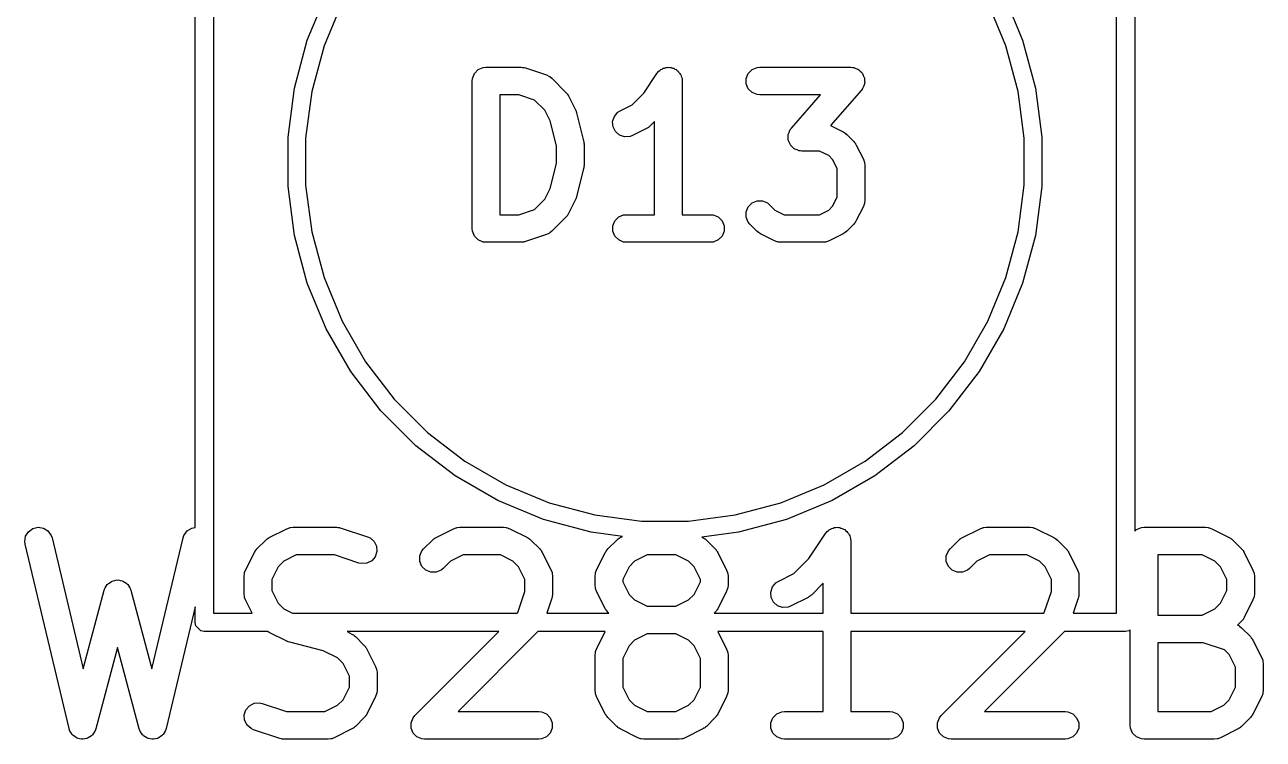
# Model space of a CAD drawing. Header units: millimetres. Extents: x 73 to 176, y -160 to -92.
# Drawn here: x 81.41 to 88.13, y -100.07 to -96.19 of the extents above; entities that cross this region are included whole.
import ezdxf

# ---------------------------------------------------------------- set-up
doc = ezdxf.new("R2010")
doc.units = ezdxf.units.MM
doc.layers.add('F.Fab', color=9, linetype='CONTINUOUS', true_color=0xafafaf)

msp = doc.modelspace()

# ---------------------------------------------------------------- linework, layer by layer
at = {"layer": 'F.Fab', "linetype": 'CONTINUOUS'}
for p, q in [((82.333, -98.917542), (82.333, -94.432)), ((87.433, -94.432), (87.433, -98.937267)), ((87.333, -99.382), (87.333, -94.482)), ((82.433, -95.45271), (82.433, -99.382)), ((82.941793, -96.273049), (83.044411, -96.025308)), ((86.721589, -96.025308), (86.824207, -96.273049)), ((83.130346, -96.067687), (83.032524, -96.303848)), ((86.733476, -96.303848), (86.635654, -96.067687)), ((82.87239, -96.532065), (82.941793, -96.273049)), ((83.032524, -96.303848), (82.966365, -96.550758)), ((86.799635, -96.550758), (86.733476, -96.303848)), ((86.824207, -96.273049), (86.89361, -96.532065)), ((83.849211, -96.452627), (83.869903, -96.431935)), ((83.869903, -96.431935), (83.896939, -96.420736)), ((83.896939, -96.420736), (83.911571, -96.419295)), ((83.911571, -96.419295), (84.102047, -96.419295)), ((84.102047, -96.419295), (84.109452, -96.420024)), ((84.109452, -96.420024), (84.111427, -96.419884)), ((84.111427, -96.419884), (84.114024, -96.420474)), ((84.114024, -96.420474), (84.116679, -96.420736)), ((84.116679, -96.420736), (84.11851, -96.421494)), ((84.11851, -96.421494), (84.125764, -96.423144)), ((84.125764, -96.423144), (84.24005, -96.461239)), ((84.839738, -96.452575), (84.848959, -96.441317)), ((84.848959, -96.441317), (84.855128, -96.437185)), ((84.855128, -96.437185), (84.860379, -96.431935)), ((84.860379, -96.431935), (84.867168, -96.429122)), ((84.867168, -96.429122), (84.873274, -96.425034)), ((84.873274, -96.425034), (84.880554, -96.423577)), ((84.880554, -96.423577), (84.887415, -96.420736)), ((84.887415, -96.420736), (84.894764, -96.420736)), ((84.894764, -96.420736), (84.901969, -96.419295)), ((84.901969, -96.419295), (84.909253, -96.420736)), ((84.909253, -96.420736), (84.916679, -96.420736)), ((84.916679, -96.420736), (84.923467, -96.423547)), ((84.923467, -96.423547), (84.930676, -96.424974)), ((84.930676, -96.424974), (84.936854, -96.429093)), ((84.936854, -96.429093), (84.943715, -96.431935)), ((84.943715, -96.431935), (84.94891, -96.43713)), ((84.94891, -96.43713), (84.955025, -96.441207)), ((84.955025, -96.441207), (84.959156, -96.447376)), ((84.959156, -96.447376), (84.964407, -96.452627)), ((85.334925, -96.452627), (85.355617, -96.431935)), ((85.355617, -96.431935), (85.382653, -96.420736)), ((85.382653, -96.420736), (85.397285, -96.419295)), ((85.397285, -96.419295), (85.892523, -96.419295)), ((85.892523, -96.419295), (85.900255, -96.420056)), ((85.900255, -96.420056), (85.902229, -96.419925)), ((85.902229, -96.419925), (85.903588, -96.420384)), ((85.903588, -96.420384), (85.907155, -96.420736)), ((85.907155, -96.420736), (85.918406, -96.425396)), ((85.918406, -96.425396), (85.92995, -96.429301)), ((85.92995, -96.429301), (85.931854, -96.430966)), ((85.931854, -96.430966), (85.934191, -96.431935)), ((85.934191, -96.431935), (85.942801, -96.440545)), ((85.942801, -96.440545), (85.951974, -96.448571)), ((85.951974, -96.448571), (85.953096, -96.45084)), ((85.953096, -96.45084), (85.954883, -96.452627)), ((83.836571, -96.494295), (83.838012, -96.479663)), ((83.836571, -97.294295), (83.836571, -96.494295)), ((83.838012, -96.479663), (83.849211, -96.452627)), ((84.24005, -96.461239), (84.253475, -96.467233)), ((84.253475, -96.467233), (84.25551, -96.468998)), ((84.25551, -96.468998), (84.258001, -96.47003)), ((84.258001, -96.47003), (84.269366, -96.479357)), ((84.269366, -96.479357), (84.345556, -96.555547)), ((84.76757, -96.5608), (84.839643, -96.452692)), ((84.839643, -96.452692), (84.839677, -96.452649)), ((84.839677, -96.452649), (84.839687, -96.452627)), ((84.839687, -96.452627), (84.839738, -96.452575)), ((84.964407, -96.452627), (84.967219, -96.459416)), ((84.967219, -96.459416), (84.971308, -96.465522)), ((84.971308, -96.465522), (84.972764, -96.472802)), ((84.972764, -96.472802), (84.975606, -96.479663)), ((84.975606, -96.479663), (84.977031, -96.494141)), ((84.977031, -96.494141), (84.977047, -96.494217)), ((84.977047, -96.494217), (84.977041, -96.494242)), ((84.977041, -96.494242), (84.977047, -96.494295)), ((84.977047, -96.494295), (84.977047, -97.219295)), ((85.323726, -96.479663), (85.334925, -96.452627)), ((85.323726, -96.508927), (85.323726, -96.479663)), ((85.334925, -96.535963), (85.323726, -96.508927)), ((85.954883, -96.452627), (85.959541, -96.463874)), ((85.959541, -96.463874), (85.964946, -96.474802)), ((85.966082, -96.508927), (85.961421, -96.520178)), ((85.964946, -96.474802), (85.965114, -96.477326)), ((85.965114, -96.477326), (85.966082, -96.479663)), ((85.966082, -96.479663), (85.966082, -96.491838)), ((85.966082, -96.491838), (85.966893, -96.504001)), ((85.966893, -96.504001), (85.966082, -96.506398)), ((85.966082, -96.506398), (85.966082, -96.508927)), ((82.837389, -96.797924), (82.87239, -96.532065)), ((82.966365, -96.550758), (82.933, -96.80419)), ((84.089877, -96.569295), (83.986571, -96.569295)), ((83.986571, -96.569295), (83.986571, -97.219295)), ((84.175819, -96.597942), (84.089877, -96.569295)), ((84.345556, -96.555547), (84.350276, -96.561297)), ((84.350276, -96.561297), (84.351773, -96.562596)), ((84.351773, -96.562596), (84.353192, -96.56485)), ((84.353192, -96.56485), (84.354884, -96.566912)), ((84.354884, -96.566912), (84.355642, -96.568744)), ((84.355642, -96.568744), (84.359605, -96.575039)), ((84.359605, -96.575039), (84.3977, -96.65123)), ((84.705238, -96.623131), (84.76757, -96.5608)), ((85.355617, -96.556655), (85.334925, -96.535963)), ((85.382653, -96.567854), (85.355617, -96.556655)), ((85.397285, -96.569295), (85.382653, -96.567854)), ((85.727241, -96.569295), (85.397285, -96.569295)), ((85.569414, -96.749669), (85.727241, -96.569295)), ((85.948967, -96.543682), (85.781006, -96.735636)), ((85.953487, -96.537358), (85.948967, -96.543682)), ((85.954883, -96.535963), (85.953487, -96.537358)), ((85.955431, -96.534639), (85.954883, -96.535963)), ((85.957517, -96.531722), (85.955431, -96.534639)), ((85.961421, -96.520178), (85.957517, -96.531722)), ((86.833, -96.80419), (86.799635, -96.550758)), ((86.89361, -96.532065), (86.928611, -96.797924)), ((84.230883, -96.653006), (84.175819, -96.597942)), ((84.259853, -96.710945), (84.230883, -96.653006)), ((84.3977, -96.65123), (84.398109, -96.652299)), ((84.398109, -96.652299), (84.398432, -96.652735)), ((84.398432, -96.652735), (84.40063, -96.658886)), ((84.639934, -96.655784), (84.705238, -96.623131)), ((84.293714, -96.846387), (84.259853, -96.710945)), ((84.40063, -96.658886), (84.402955, -96.664962)), ((84.402955, -96.664962), (84.402993, -96.6655)), ((84.402993, -96.6655), (84.403379, -96.66658)), ((84.403379, -96.66658), (84.441475, -96.818962)), ((84.599064, -96.713485), (84.608318, -96.685724)), ((84.601138, -96.742675), (84.599064, -96.713485)), ((84.608318, -96.685724), (84.627491, -96.663616)), ((84.627491, -96.663616), (84.639934, -96.655784)), ((84.827047, -96.713455), (84.802699, -96.737804)), ((84.827047, -97.219295), (84.827047, -96.713455)), ((84.614225, -96.76885), (84.601138, -96.742675)), ((84.636333, -96.788023), (84.614225, -96.76885)), ((84.783207, -96.751853), (84.707016, -96.789948)), ((84.789506, -96.747888), (84.783207, -96.751853)), ((84.791334, -96.747131), (84.789506, -96.747888)), ((84.79339, -96.745442), (84.791334, -96.747131)), ((84.79565, -96.744021), (84.79339, -96.745442)), ((84.796949, -96.742522), (84.79565, -96.744021)), ((84.802699, -96.737804), (84.796949, -96.742522)), ((85.551488, -96.789351), (85.552298, -96.786955)), ((85.552298, -96.784425), (85.556961, -96.773167)), ((85.552298, -96.786955), (85.552298, -96.784425)), ((85.556961, -96.773167), (85.560863, -96.76163)), ((85.560863, -96.76163), (85.562948, -96.758712)), ((85.562948, -96.758712), (85.563497, -96.757389)), ((85.563497, -96.757389), (85.564892, -96.755993)), ((85.564892, -96.755993), (85.569414, -96.749669)), ((85.781006, -96.735636), (85.849874, -96.77007)), ((85.849874, -96.77007), (85.856173, -96.774034)), ((85.856173, -96.774034), (85.858001, -96.774792)), ((85.858001, -96.774792), (85.860057, -96.77648)), ((85.860057, -96.77648), (85.862317, -96.777902)), ((85.862317, -96.777902), (85.863616, -96.7794)), ((85.863616, -96.7794), (85.869366, -96.784119)), ((85.869366, -96.784119), (85.907461, -96.822214)), ((82.837389, -96.80419), (82.837389, -96.797924)), ((82.837389, -97.066076), (82.837389, -96.80419)), ((82.933, -96.80419), (82.933, -97.05981)), ((84.293714, -96.942202), (84.293714, -96.846387)), ((84.441475, -96.818962), (84.44185, -96.821498)), ((84.44185, -96.821498), (84.442273, -96.82252)), ((84.442273, -96.82252), (84.442815, -96.828032)), ((84.442815, -96.828032), (84.443625, -96.833506)), ((84.443625, -96.833506), (84.443462, -96.834598)), ((84.443462, -96.834598), (84.443714, -96.837152)), ((84.443714, -96.837152), (84.443714, -96.951438)), ((84.664094, -96.797277), (84.636333, -96.788023)), ((84.693284, -96.795203), (84.664094, -96.797277)), ((84.707016, -96.789948), (84.693284, -96.795203)), ((85.552298, -96.801504), (85.551488, -96.789351)), ((85.552298, -96.813689), (85.552298, -96.801504)), ((85.553265, -96.816025), (85.552298, -96.813689)), ((85.553434, -96.818549), (85.553265, -96.816025)), ((85.558836, -96.829474), (85.553434, -96.818549)), ((85.563497, -96.840725), (85.558836, -96.829474)), ((85.565283, -96.842511), (85.563497, -96.840725)), ((85.566406, -96.844781), (85.565283, -96.842511)), ((85.575578, -96.852806), (85.566406, -96.844781)), ((85.584189, -96.861417), (85.575578, -96.852806)), ((85.907461, -96.822214), (85.912179, -96.827963)), ((85.912179, -96.827963), (85.913678, -96.829263)), ((85.913678, -96.829263), (85.915099, -96.831522)), ((85.915099, -96.831522), (85.916788, -96.833579)), ((85.916788, -96.833579), (85.917545, -96.835406)), ((85.917545, -96.835406), (85.92151, -96.841706)), ((85.92151, -96.841706), (85.959605, -96.917897)), ((86.833, -97.05981), (86.833, -96.80419)), ((86.928611, -96.797924), (86.928611, -97.066076)), ((85.586525, -96.862385), (85.584189, -96.861417)), ((85.58843, -96.864051), (85.586525, -96.862385)), ((85.599967, -96.867952), (85.58843, -96.864051)), ((85.611225, -96.872616), (85.599967, -96.867952)), ((85.614795, -96.872967), (85.611225, -96.872616)), ((85.616151, -96.873426), (85.614795, -96.872967)), ((85.618118, -96.873294), (85.616151, -96.873426)), ((85.625857, -96.874057), (85.618118, -96.873294)), ((85.722437, -96.874057), (85.625857, -96.874057)), ((85.771906, -96.898791), (85.722437, -96.874057)), ((85.792788, -96.919673), (85.771906, -96.898791)), ((85.817523, -96.969142), (85.792788, -96.919673)), ((85.959605, -96.917897), (85.96486, -96.931629)), ((84.259853, -97.077643), (84.293714, -96.942202)), ((84.441475, -96.969628), (84.403379, -97.12201)), ((84.44185, -96.967091), (84.441475, -96.969628)), ((84.442273, -96.96607), (84.44185, -96.967091)), ((84.442815, -96.960557), (84.442273, -96.96607)), ((84.443625, -96.955084), (84.442815, -96.960557)), ((84.443714, -96.951438), (84.443462, -96.953991)), ((84.443462, -96.953991), (84.443625, -96.955084)), ((85.817523, -97.124209), (85.817523, -96.969142)), ((85.96486, -96.931629), (85.96505, -96.934316)), ((85.96505, -96.934316), (85.966082, -96.936806)), ((85.966082, -96.936806), (85.967523, -96.951438)), ((85.967523, -96.951438), (85.967523, -97.141914)), ((82.87239, -97.331935), (82.837389, -97.066076)), ((82.933, -97.05981), (82.966365, -97.313242)), ((84.230883, -97.135582), (84.259853, -97.077643)), ((84.402955, -97.123628), (84.40063, -97.129703)), ((84.402993, -97.123089), (84.402955, -97.123628)), ((84.403379, -97.12201), (84.402993, -97.123089)), ((86.799635, -97.313242), (86.833, -97.05981)), ((86.928611, -97.066076), (86.89361, -97.331935)), ((84.089877, -97.219295), (84.175818, -97.190648)), ((84.175818, -97.190648), (84.230883, -97.135582)), ((84.3977, -97.13736), (84.359605, -97.21355)), ((84.398109, -97.13629), (84.3977, -97.13736)), ((84.398432, -97.135855), (84.398109, -97.13629)), ((84.40063, -97.129703), (84.398432, -97.135855)), ((85.323726, -97.203472), (85.334925, -97.176436)), ((85.334925, -97.176436), (85.355618, -97.155743)), ((85.355618, -97.155743), (85.382655, -97.144545)), ((85.382655, -97.144545), (85.411917, -97.144545)), ((85.411917, -97.144545), (85.438953, -97.155744)), ((85.438953, -97.155744), (85.450319, -97.165072)), ((85.450319, -97.165072), (85.479807, -97.194561)), ((85.771905, -97.194561), (85.792788, -97.173677)), ((85.792788, -97.173677), (85.817523, -97.124209)), ((85.959605, -97.175455), (85.92151, -97.251645)), ((85.96486, -97.161723), (85.959605, -97.175455)), ((85.96505, -97.159035), (85.96486, -97.161723)), ((85.966082, -97.156546), (85.96505, -97.159035)), ((85.967523, -97.141914), (85.966082, -97.156546)), ((83.986571, -97.219295), (84.089877, -97.219295)), ((84.345557, -97.233041), (84.269366, -97.309233)), ((84.350274, -97.227292), (84.345557, -97.233041)), ((84.351773, -97.225993), (84.350274, -97.227292)), ((84.353194, -97.223734), (84.351773, -97.225993)), ((84.354884, -97.221676), (84.353194, -97.223734)), ((84.355641, -97.219846), (84.354884, -97.221676)), ((84.359605, -97.21355), (84.355641, -97.219846)), ((84.599916, -97.279663), (84.611115, -97.252627)), ((84.611115, -97.252627), (84.631807, -97.231935)), ((84.631807, -97.231935), (84.658843, -97.220736)), ((84.658843, -97.220736), (84.673475, -97.219295)), ((84.673475, -97.219295), (84.827047, -97.219295)), ((84.977047, -97.219295), (85.130618, -97.219295)), ((85.130618, -97.219295), (85.14525, -97.220736)), ((85.14525, -97.220736), (85.172286, -97.231935)), ((85.172286, -97.231935), (85.192978, -97.252627)), ((85.192978, -97.252627), (85.204177, -97.279663)), ((85.323726, -97.232734), (85.323726, -97.203472)), ((85.334924, -97.259771), (85.323726, -97.232734)), ((85.479807, -97.194561), (85.529276, -97.219295)), ((85.529276, -97.219295), (85.722437, -97.219295)), ((85.722437, -97.219295), (85.771905, -97.194561)), ((85.917546, -97.257941), (85.916789, -97.259771)), ((85.92151, -97.251645), (85.917546, -97.257941)), ((82.966365, -97.313242), (83.032524, -97.560152)), ((83.838012, -97.308927), (83.836571, -97.294295)), ((83.849211, -97.335963), (83.838012, -97.308927)), ((84.253475, -97.321357), (84.24005, -97.327351)), ((84.25551, -97.319591), (84.253475, -97.321357)), ((84.258001, -97.31856), (84.25551, -97.319591)), ((84.269366, -97.309233), (84.258001, -97.31856)), ((84.599916, -97.308927), (84.599916, -97.279663)), ((84.611115, -97.335963), (84.599916, -97.308927)), ((85.204177, -97.308927), (85.192978, -97.335963)), ((85.204177, -97.279663), (85.204177, -97.308927)), ((85.344251, -97.271136), (85.334924, -97.259771)), ((85.382346, -97.309232), (85.344251, -97.271136)), ((85.388097, -97.313952), (85.382346, -97.309232)), ((85.389396, -97.31545), (85.388097, -97.313952)), ((85.391651, -97.316869), (85.389396, -97.31545)), ((85.393711, -97.31856), (85.391651, -97.316869)), ((85.395541, -97.319318), (85.393711, -97.31856)), ((85.401839, -97.323282), (85.395541, -97.319318)), ((85.47803, -97.361377), (85.401839, -97.323282)), ((85.849874, -97.323282), (85.773683, -97.361377)), ((85.856173, -97.319317), (85.849874, -97.323282)), ((85.858001, -97.31856), (85.856173, -97.319317)), ((85.860057, -97.316872), (85.858001, -97.31856)), ((85.862317, -97.31545), (85.860057, -97.316872)), ((85.863617, -97.31395), (85.862317, -97.31545)), ((85.869367, -97.309232), (85.863617, -97.31395)), ((85.907462, -97.271136), (85.869367, -97.309232)), ((85.912179, -97.265387), (85.907462, -97.271136)), ((85.913678, -97.264088), (85.912179, -97.265387)), ((85.915099, -97.261829), (85.913678, -97.264088)), ((85.916789, -97.259771), (85.915099, -97.261829)), ((86.733476, -97.560152), (86.799635, -97.313242)), ((82.941793, -97.590951), (82.87239, -97.331935)), ((83.869903, -97.356655), (83.849211, -97.335963)), ((83.896939, -97.367854), (83.869903, -97.356655)), ((83.911571, -97.369295), (83.896939, -97.367854)), ((84.102047, -97.369295), (83.911571, -97.369295)), ((84.109452, -97.368565), (84.102047, -97.369295)), ((84.111427, -97.368706), (84.109452, -97.368565)), ((84.114024, -97.368115), (84.111427, -97.368706)), ((84.116679, -97.367854), (84.114024, -97.368115)), ((84.11851, -97.367095), (84.116679, -97.367854)), ((84.125764, -97.365446), (84.11851, -97.367095)), ((84.24005, -97.327351), (84.125764, -97.365446)), ((84.631807, -97.356655), (84.611115, -97.335963)), ((84.658843, -97.367854), (84.631807, -97.356655)), ((84.673475, -97.369295), (84.658843, -97.367854)), ((85.130618, -97.369295), (84.673475, -97.369295)), ((85.14525, -97.367854), (85.130618, -97.369295)), ((85.172286, -97.356655), (85.14525, -97.367854)), ((85.192978, -97.335963), (85.172286, -97.356655)), ((85.491762, -97.366632), (85.47803, -97.361377)), ((85.494449, -97.366822), (85.491762, -97.366632)), ((85.496939, -97.367854), (85.494449, -97.366822)), ((85.511571, -97.369295), (85.496939, -97.367854)), ((85.740142, -97.369295), (85.511571, -97.369295)), ((85.754774, -97.367854), (85.740142, -97.369295)), ((85.757263, -97.366822), (85.754774, -97.367854)), ((85.759951, -97.366632), (85.757263, -97.366822)), ((85.773683, -97.361377), (85.759951, -97.366632)), ((86.89361, -97.331935), (86.824207, -97.590951)), ((83.044411, -97.838692), (82.941793, -97.590951)), ((83.032524, -97.560152), (83.130346, -97.796313)), ((86.635654, -97.796313), (86.733476, -97.560152)), ((86.824207, -97.590951), (86.721589, -97.838692)), ((83.178487, -98.070919), (83.044411, -97.838692)), ((83.130346, -97.796313), (83.258155, -98.017686)), ((86.507845, -98.017686), (86.635654, -97.796313)), ((86.721589, -97.838692), (86.587513, -98.070919)), ((83.258155, -98.017686), (83.413767, -98.220483)), ((86.352233, -98.220483), (86.507845, -98.017686)), ((83.341728, -98.283659), (83.178487, -98.070919)), ((86.587513, -98.070919), (86.424272, -98.283659)), ((83.413767, -98.220483), (83.594517, -98.401233)), ((86.171483, -98.401233), (86.352233, -98.220483)), ((83.531341, -98.473272), (83.341728, -98.283659)), ((86.424272, -98.283659), (86.234659, -98.473272)), ((83.594517, -98.401233), (83.797314, -98.556845)), ((85.968686, -98.556845), (86.171483, -98.401233)), ((83.744081, -98.636513), (83.531341, -98.473272)), ((86.234659, -98.473272), (86.021919, -98.636513)), ((83.797314, -98.556845), (84.018687, -98.684654)), ((85.747313, -98.684654), (85.968686, -98.556845)), ((83.976308, -98.770589), (83.744081, -98.636513)), ((86.021919, -98.636513), (85.789692, -98.770589)), ((84.018687, -98.684654), (84.254848, -98.782476)), ((85.511152, -98.782476), (85.747313, -98.684654)), ((84.224049, -98.873207), (83.976308, -98.770589)), ((84.254848, -98.782476), (84.501758, -98.848635)), ((85.264242, -98.848635), (85.511152, -98.782476)), ((85.789692, -98.770589), (85.541951, -98.873207)), ((84.501758, -98.848635), (84.75519, -98.882)), ((85.01081, -98.882), (85.264242, -98.848635)), ((81.428497, -98.939806), (81.452204, -98.922649)), ((81.452204, -98.922649), (81.480672, -98.915871)), ((81.480672, -98.915871), (81.509567, -98.920504)), ((81.509567, -98.920504), (81.534489, -98.93584)), ((81.534489, -98.93584), (81.551646, -98.959547)), ((82.272449, -98.959547), (82.289606, -98.93584)), ((82.289606, -98.93584), (82.314528, -98.920504)), ((82.314528, -98.920504), (82.333, -98.917542)), ((82.735649, -98.971356), (82.830887, -98.923737)), ((82.830887, -98.923737), (82.844618, -98.918482)), ((82.844618, -98.918482), (82.847307, -98.91829)), ((82.847307, -98.91829), (82.849796, -98.91726)), ((82.849796, -98.91726), (82.864428, -98.915819)), ((82.864428, -98.915819), (83.102523, -98.915819)), ((83.102523, -98.915819), (83.109928, -98.916548)), ((83.109928, -98.916548), (83.111903, -98.916408)), ((83.111903, -98.916408), (83.1145, -98.916998)), ((83.1145, -98.916998), (83.117155, -98.91726)), ((83.117155, -98.91726), (83.118986, -98.918018)), ((83.118986, -98.918018), (83.12624, -98.919668)), ((83.12624, -98.919668), (83.269097, -98.967287)), ((83.640411, -98.971356), (83.735649, -98.923737)), ((83.735649, -98.923737), (83.74938, -98.918482)), ((83.74938, -98.918482), (83.752069, -98.91829)), ((83.752069, -98.91829), (83.754558, -98.91726)), ((83.754558, -98.91726), (83.76919, -98.915819)), ((83.76919, -98.915819), (84.007285, -98.915819)), ((84.007285, -98.915819), (84.021917, -98.91726)), ((84.021917, -98.91726), (84.024406, -98.918291)), ((84.024406, -98.918291), (84.027094, -98.918482)), ((84.027094, -98.918482), (84.040826, -98.923737)), ((84.040826, -98.923737), (84.136064, -98.971356)), ((84.483065, -98.94261), (84.224049, -98.873207)), ((84.75519, -98.882), (85.01081, -98.882)), ((85.541951, -98.873207), (85.282935, -98.94261)), ((85.7545, -98.949099), (85.763721, -98.937841)), ((85.763721, -98.937841), (85.76989, -98.933709)), ((85.76989, -98.933709), (85.775141, -98.928459)), ((85.775141, -98.928459), (85.78193, -98.925646)), ((85.78193, -98.925646), (85.788036, -98.921558)), ((85.788036, -98.921558), (85.795316, -98.920101)), ((85.795316, -98.920101), (85.802177, -98.91726)), ((85.802177, -98.91726), (85.809525, -98.91726)), ((85.809525, -98.91726), (85.81673, -98.915819)), ((85.81673, -98.915819), (85.824014, -98.91726)), ((85.824014, -98.91726), (85.831441, -98.91726)), ((85.831441, -98.91726), (85.838229, -98.920072)), ((85.838229, -98.920072), (85.845438, -98.921498)), ((85.845438, -98.921498), (85.851617, -98.925617)), ((85.851617, -98.925617), (85.858477, -98.928459)), ((85.858477, -98.928459), (85.86367, -98.933652)), ((85.86367, -98.933652), (85.869787, -98.93773)), ((85.869787, -98.93773), (85.87392, -98.943902)), ((86.497554, -98.971356), (86.592792, -98.923737)), ((86.592792, -98.923737), (86.606523, -98.918482)), ((86.606523, -98.918482), (86.609212, -98.91829)), ((86.609212, -98.91829), (86.611701, -98.91726)), ((86.611701, -98.91726), (86.626333, -98.915819)), ((86.626333, -98.915819), (86.864428, -98.915819)), ((86.864428, -98.915819), (86.87906, -98.91726)), ((86.87906, -98.91726), (86.881549, -98.918291)), ((86.881549, -98.918291), (86.884237, -98.918482)), ((86.884237, -98.918482), (86.897969, -98.923737)), ((86.897969, -98.923737), (86.993207, -98.971356)), ((87.433, -98.937267), (87.441808, -98.928459)), ((87.441808, -98.928459), (87.468844, -98.91726)), ((87.468844, -98.91726), (87.483476, -98.915819)), ((87.483476, -98.915819), (87.816809, -98.915819)), ((87.816809, -98.915819), (87.831441, -98.91726)), ((87.831441, -98.91726), (87.83393, -98.918291)), ((87.83393, -98.918291), (87.836618, -98.918482)), ((87.836618, -98.918482), (87.85035, -98.923737)), ((87.85035, -98.923737), (87.945588, -98.971356)), ((81.408528, -98.993623), (81.413161, -98.964728)), ((81.410516, -99.008191), (81.408528, -98.993623)), ((81.413161, -98.964728), (81.428497, -98.939806)), ((81.551646, -98.959547), (81.556436, -98.973447)), ((81.556436, -98.973447), (81.725687, -99.684303)), ((82.098406, -99.684303), (82.267659, -98.973448)), ((82.267659, -98.973448), (82.272449, -98.959547)), ((82.668538, -99.033024), (82.716157, -98.985405)), ((82.716157, -98.985405), (82.721906, -98.980686)), ((82.721906, -98.980686), (82.723206, -98.979188)), ((82.723206, -98.979188), (82.725465, -98.977766)), ((82.725465, -98.977766), (82.727522, -98.976078)), ((82.727522, -98.976078), (82.729349, -98.97532)), ((82.729349, -98.97532), (82.735649, -98.971356)), ((83.269097, -98.967287), (83.282522, -98.973281)), ((83.282522, -98.973281), (83.304629, -98.992455)), ((83.304629, -98.992455), (83.317716, -99.018628)), ((83.5733, -99.033024), (83.620919, -98.985405)), ((83.620919, -98.985405), (83.626668, -98.980686)), ((83.626668, -98.980686), (83.627968, -98.979188)), ((83.627968, -98.979188), (83.630227, -98.977766)), ((83.630227, -98.977766), (83.632284, -98.976078)), ((83.632284, -98.976078), (83.634111, -98.97532)), ((83.634111, -98.97532), (83.640411, -98.971356)), ((84.136064, -98.971356), (84.142363, -98.97532)), ((84.142363, -98.97532), (84.144191, -98.976078)), ((84.144191, -98.976078), (84.146247, -98.977766)), ((84.146247, -98.977766), (84.148507, -98.979188)), ((84.148507, -98.979188), (84.149806, -98.980686)), ((84.149806, -98.980686), (84.155556, -98.985405)), ((84.155556, -98.985405), (84.203175, -99.033024)), ((84.653125, -98.964998), (84.483065, -98.94261)), ((84.5733, -99.033024), (84.620919, -98.985405)), ((84.620919, -98.985405), (84.626668, -98.980686)), ((84.626668, -98.980686), (84.627968, -98.979188)), ((84.627968, -98.979188), (84.630227, -98.977766)), ((84.630227, -98.977766), (84.632284, -98.976078)), ((84.632284, -98.976078), (84.634111, -98.97532)), ((84.634111, -98.97532), (84.640411, -98.971356)), ((84.640411, -98.971356), (84.653125, -98.964998)), ((85.282935, -98.94261), (85.083472, -98.968869)), ((85.083472, -98.968869), (85.088445, -98.971356)), ((85.088445, -98.971356), (85.094744, -98.97532)), ((85.094744, -98.97532), (85.096572, -98.976078)), ((85.096572, -98.976078), (85.098628, -98.977766)), ((85.098628, -98.977766), (85.100888, -98.979188)), ((85.100888, -98.979188), (85.102187, -98.980686)), ((85.102187, -98.980686), (85.107937, -98.985405)), ((85.107937, -98.985405), (85.155556, -99.033024)), ((85.663285, -99.085896), (85.754405, -98.949216)), ((85.754405, -98.949216), (85.754439, -98.949173)), ((85.754439, -98.949173), (85.754449, -98.949151)), ((85.754449, -98.949151), (85.7545, -98.949099)), ((85.87392, -98.943902), (85.879169, -98.949151)), ((85.879169, -98.949151), (85.88198, -98.955938)), ((85.88198, -98.955938), (85.88607, -98.962045)), ((85.88607, -98.962045), (85.887526, -98.969326)), ((85.887526, -98.969326), (85.890368, -98.976187)), ((85.890368, -98.976187), (85.891793, -98.990663)), ((85.891793, -98.990663), (85.891809, -98.99074)), ((85.891809, -98.99074), (85.891803, -98.990766)), ((85.891803, -98.990766), (85.891809, -98.990819)), ((85.891809, -98.990819), (85.891809, -99.382)), ((86.430443, -99.033024), (86.478062, -98.985405)), ((86.478062, -98.985405), (86.483811, -98.980686)), ((86.483811, -98.980686), (86.485111, -98.979188)), ((86.485111, -98.979188), (86.48737, -98.977766)), ((86.48737, -98.977766), (86.489427, -98.976078)), ((86.489427, -98.976078), (86.491254, -98.97532)), ((86.491254, -98.97532), (86.497554, -98.971356)), ((86.993207, -98.971356), (86.999506, -98.97532)), ((86.999506, -98.97532), (87.001334, -98.976078)), ((87.001334, -98.976078), (87.00339, -98.977766)), ((87.00339, -98.977766), (87.00565, -98.979188)), ((87.00565, -98.979188), (87.006949, -98.980686)), ((87.006949, -98.980686), (87.012699, -98.985405)), ((87.012699, -98.985405), (87.060318, -99.033024)), ((87.945588, -98.971356), (87.951887, -98.97532)), ((87.951887, -98.97532), (87.953715, -98.976078)), ((87.953715, -98.976078), (87.955771, -98.977766)), ((87.955771, -98.977766), (87.958031, -98.979188)), ((87.958031, -98.979188), (87.95933, -98.980686)), ((87.95933, -98.980686), (87.96508, -98.985405)), ((87.96508, -98.985405), (88.012699, -99.033024)), ((81.648611, -100.008191), (81.410516, -99.008191)), ((82.60687, -99.147754), (82.654489, -99.052516)), ((82.654489, -99.052516), (82.658453, -99.046216)), ((82.658453, -99.046216), (82.659211, -99.044389)), ((82.659211, -99.044389), (82.660899, -99.042332)), ((82.660899, -99.042332), (82.662321, -99.040073)), ((82.662321, -99.040073), (82.663819, -99.038773)), ((82.663819, -99.038773), (82.668538, -99.033024)), ((82.882133, -99.065819), (82.813617, -99.100077)), ((83.090353, -99.065819), (82.882133, -99.065819)), ((83.221662, -99.109589), (83.090353, -99.065819)), ((83.319791, -99.047818), (83.310537, -99.07558)), ((83.317716, -99.018628), (83.319791, -99.047818)), ((83.552774, -99.071426), (83.563973, -99.044389)), ((83.552774, -99.100688), (83.552774, -99.071426)), ((83.563973, -99.044389), (83.5733, -99.033024)), ((83.786895, -99.065819), (83.718379, -99.100077)), ((83.98958, -99.065819), (83.786895, -99.065819)), ((84.058096, -99.100077), (83.98958, -99.065819)), ((84.203175, -99.033024), (84.207893, -99.038773)), ((84.207893, -99.038773), (84.209392, -99.040073)), ((84.209392, -99.040073), (84.210813, -99.042332)), ((84.210813, -99.042332), (84.212502, -99.044389)), ((84.212502, -99.044389), (84.213259, -99.046216)), ((84.213259, -99.046216), (84.217224, -99.052516)), ((84.217224, -99.052516), (84.264843, -99.147754)), ((84.511632, -99.147754), (84.559251, -99.052516)), ((84.559251, -99.052516), (84.563215, -99.046216)), ((84.563215, -99.046216), (84.563973, -99.044389)), ((84.563973, -99.044389), (84.565661, -99.042332)), ((84.565661, -99.042332), (84.567083, -99.040073)), ((84.567083, -99.040073), (84.568581, -99.038773)), ((84.568581, -99.038773), (84.5733, -99.033024)), ((84.786895, -99.065819), (84.718379, -99.100077)), ((84.941961, -99.065819), (84.786895, -99.065819)), ((85.010477, -99.100077), (84.941961, -99.065819)), ((85.155556, -99.033024), (85.160274, -99.038773)), ((85.160274, -99.038773), (85.161773, -99.040073)), ((85.161773, -99.040073), (85.163194, -99.042332)), ((85.163194, -99.042332), (85.164883, -99.044389)), ((85.164883, -99.044389), (85.16564, -99.046216)), ((85.16564, -99.046216), (85.169605, -99.052516)), ((85.169605, -99.052516), (85.217224, -99.147754)), ((86.409917, -99.071426), (86.421116, -99.044389)), ((86.409917, -99.100688), (86.409917, -99.071426)), ((86.421116, -99.044389), (86.430443, -99.033024)), ((86.644038, -99.065819), (86.575522, -99.100077)), ((86.846723, -99.065819), (86.644038, -99.065819)), ((86.915239, -99.100077), (86.846723, -99.065819)), ((87.060318, -99.033024), (87.065036, -99.038773)), ((87.065036, -99.038773), (87.066535, -99.040073)), ((87.066535, -99.040073), (87.067956, -99.042332)), ((87.067956, -99.042332), (87.069645, -99.044389)), ((87.069645, -99.044389), (87.070402, -99.046216)), ((87.070402, -99.046216), (87.074367, -99.052516)), ((87.074367, -99.052516), (87.121986, -99.147754)), ((87.799104, -99.065819), (87.558476, -99.065819)), ((87.558476, -99.065819), (87.558476, -99.392009)), ((87.86762, -99.100077), (87.799104, -99.065819)), ((88.012699, -99.033024), (88.017417, -99.038773)), ((88.017417, -99.038773), (88.018916, -99.040073)), ((88.018916, -99.040073), (88.020337, -99.042332)), ((88.020337, -99.042332), (88.022026, -99.044389)), ((88.022026, -99.044389), (88.022783, -99.046216)), ((88.022783, -99.046216), (88.026748, -99.052516)), ((88.026748, -99.052516), (88.074367, -99.147754)), ((82.78321, -99.130484), (82.748952, -99.199)), ((82.813617, -99.100077), (82.78321, -99.130484)), ((83.235999, -99.112849), (83.221662, -99.109589)), ((83.265189, -99.110774), (83.235999, -99.112849)), ((83.291363, -99.097688), (83.265189, -99.110774)), ((83.310537, -99.07558), (83.291363, -99.097688)), ((83.563973, -99.127725), (83.552774, -99.100688)), ((83.584665, -99.148417), (83.563973, -99.127725)), ((83.679366, -99.13909), (83.668001, -99.148417)), ((83.718379, -99.100077), (83.679366, -99.13909)), ((84.088503, -99.130484), (84.058096, -99.100077)), ((84.122761, -99.199), (84.088503, -99.130484)), ((84.687972, -99.130484), (84.653714, -99.199)), ((84.718379, -99.100077), (84.687972, -99.130484)), ((85.040884, -99.130484), (85.010477, -99.100077)), ((85.075142, -99.199), (85.040884, -99.130484)), ((85.581906, -99.167275), (85.663285, -99.085896)), ((86.421116, -99.127725), (86.409917, -99.100688)), ((86.441808, -99.148417), (86.421116, -99.127725)), ((86.536509, -99.13909), (86.525144, -99.148417)), ((86.575522, -99.100077), (86.536509, -99.13909)), ((86.945646, -99.130484), (86.915239, -99.100077)), ((86.979904, -99.199), (86.945646, -99.130484)), ((87.898027, -99.130484), (87.86762, -99.100077)), ((87.932285, -99.199), (87.898027, -99.130484)), ((81.883648, -99.207976), (81.887854, -99.205542)), ((81.887854, -99.205542), (81.897671, -99.204237)), ((81.897671, -99.204237), (81.907232, -99.201688)), ((81.907232, -99.201688), (81.912044, -99.202327)), ((81.912044, -99.202327), (81.916863, -99.201687)), ((81.916863, -99.201687), (81.926433, -99.204239)), ((81.926433, -99.204239), (81.93624, -99.205542)), ((81.93624, -99.205542), (81.940441, -99.207974)), ((82.598952, -99.181295), (82.600393, -99.166663)), ((82.598952, -99.276533), (82.598952, -99.181295)), ((82.600393, -99.166663), (82.601424, -99.164173)), ((82.601424, -99.164173), (82.601615, -99.161486)), ((82.601615, -99.161486), (82.60687, -99.147754)), ((82.748952, -99.199), (82.748952, -99.258828)), ((83.611702, -99.159616), (83.584665, -99.148417)), ((83.640964, -99.159616), (83.611702, -99.159616)), ((83.668001, -99.148417), (83.640964, -99.159616)), ((84.122761, -99.264363), (84.122761, -99.199)), ((84.264843, -99.147754), (84.270098, -99.161485)), ((84.270098, -99.161485), (84.270289, -99.164174)), ((84.270289, -99.164174), (84.27132, -99.166663)), ((84.27132, -99.166663), (84.272761, -99.181295)), ((84.272761, -99.181295), (84.272761, -99.276533)), ((84.503714, -99.181295), (84.505155, -99.166663)), ((84.503714, -99.228914), (84.503714, -99.181295)), ((84.505155, -99.166663), (84.506186, -99.164173)), ((84.506186, -99.164173), (84.506377, -99.161486)), ((84.506377, -99.161486), (84.511632, -99.147754)), ((84.653714, -99.199), (84.653714, -99.211209)), ((85.075142, -99.211209), (85.075142, -99.199)), ((85.217224, -99.147754), (85.222479, -99.161485)), ((85.222479, -99.161485), (85.22267, -99.164174)), ((85.22267, -99.164174), (85.223701, -99.166663)), ((85.223701, -99.166663), (85.225142, -99.181295)), ((85.225142, -99.181295), (85.225142, -99.228914)), ((85.497554, -99.209451), (85.581906, -99.167275)), ((86.468845, -99.159616), (86.441808, -99.148417)), ((86.498107, -99.159616), (86.468845, -99.159616)), ((86.525144, -99.148417), (86.498107, -99.159616)), ((86.979904, -99.264363), (86.979904, -99.199)), ((87.121986, -99.147754), (87.127241, -99.161485)), ((87.127241, -99.161485), (87.127432, -99.164174)), ((87.127432, -99.164174), (87.128463, -99.166663)), ((87.128463, -99.166663), (87.129904, -99.181295)), ((87.129904, -99.181295), (87.129904, -99.276533)), ((87.932285, -99.258828), (87.932285, -99.199)), ((88.074367, -99.147754), (88.079622, -99.161485)), ((88.079622, -99.161485), (88.079813, -99.164174)), ((88.079813, -99.164174), (88.080844, -99.166663)), ((88.080844, -99.166663), (88.082285, -99.181295)), ((88.082285, -99.181295), (88.082285, -99.276533)), ((81.725687, -99.684303), (81.839579, -99.257208)), ((81.839579, -99.257208), (81.840864, -99.253779)), ((81.840864, -99.253779), (81.841056, -99.25234)), ((81.841056, -99.25234), (81.842045, -99.25063)), ((81.842045, -99.25063), (81.844742, -99.243441)), ((81.844742, -99.243441), (81.850759, -99.23558)), ((81.850759, -99.23558), (81.855718, -99.227015)), ((81.855718, -99.227015), (81.859575, -99.224062)), ((81.859575, -99.224062), (81.862529, -99.220204)), ((81.862529, -99.220204), (81.871096, -99.215243)), ((81.871096, -99.215243), (81.878956, -99.209228)), ((81.878956, -99.209228), (81.883648, -99.207976)), ((81.940441, -99.207974), (81.945138, -99.209227)), ((81.945138, -99.209227), (81.953, -99.215245)), ((81.953, -99.215245), (81.961565, -99.220204)), ((81.961565, -99.220204), (81.964517, -99.224061)), ((81.964517, -99.224061), (81.968376, -99.227015)), ((81.968376, -99.227015), (81.973337, -99.235583)), ((81.973337, -99.235583), (81.979352, -99.243442)), ((81.979352, -99.243442), (81.982046, -99.250626)), ((81.982046, -99.250626), (81.983038, -99.252339)), ((81.983038, -99.252339), (81.983229, -99.25378)), ((81.983229, -99.25378), (81.984515, -99.257208)), ((81.984515, -99.257208), (82.098406, -99.684303)), ((82.748952, -99.258828), (82.78321, -99.327344)), ((84.084589, -99.378876), (84.122761, -99.264363)), ((84.505155, -99.243546), (84.503714, -99.228914)), ((84.506186, -99.246035), (84.505155, -99.243546)), ((84.506377, -99.248723), (84.506186, -99.246035)), ((84.511632, -99.262455), (84.506377, -99.248723)), ((84.559251, -99.357693), (84.511632, -99.262455)), ((84.653714, -99.211209), (84.687972, -99.279725)), ((85.040884, -99.279725), (85.075142, -99.211209)), ((85.217224, -99.262455), (85.169605, -99.357693)), ((85.222479, -99.248724), (85.217224, -99.262455)), ((85.22267, -99.246034), (85.222479, -99.248724)), ((85.223701, -99.243546), (85.22267, -99.246034)), ((85.225142, -99.228914), (85.223701, -99.243546)), ((85.456684, -99.267152), (85.465938, -99.239391)), ((85.458758, -99.296342), (85.456684, -99.267152)), ((85.465938, -99.239391), (85.485111, -99.217283)), ((85.485111, -99.217283), (85.497554, -99.209451)), ((85.741809, -99.219504), (85.679366, -99.281947)), ((85.741809, -99.382), (85.741809, -99.219504)), ((86.941732, -99.378876), (86.979904, -99.264363)), ((87.898027, -99.327344), (87.932285, -99.258828)), ((82.600393, -99.291165), (82.598952, -99.276533)), ((82.601424, -99.293654), (82.600393, -99.291165)), ((82.601615, -99.296342), (82.601424, -99.293654)), ((82.60687, -99.310074), (82.601615, -99.296342)), ((82.642833, -99.382), (82.60687, -99.310074)), ((82.78321, -99.327344), (82.813617, -99.357751)), ((84.268912, -99.300251), (84.241662, -99.382)), ((84.270561, -99.292995), (84.268912, -99.300251)), ((84.27132, -99.291165), (84.270561, -99.292995)), ((84.271581, -99.288511), (84.27132, -99.291165)), ((84.272172, -99.285914), (84.271581, -99.288511)), ((84.272761, -99.276533), (84.272031, -99.283939)), ((84.272031, -99.283939), (84.272172, -99.285914)), ((84.687972, -99.279725), (84.718379, -99.310132)), ((84.718379, -99.310132), (84.786895, -99.34439)), ((84.941961, -99.34439), (85.010477, -99.310132)), ((85.010477, -99.310132), (85.040884, -99.279725)), ((85.471845, -99.322517), (85.458758, -99.296342)), ((85.493953, -99.34169), (85.471845, -99.322517)), ((85.521714, -99.350944), (85.493953, -99.34169)), ((85.659874, -99.295996), (85.564636, -99.343615)), ((85.666173, -99.292031), (85.659874, -99.295996)), ((85.668001, -99.291274), (85.666173, -99.292031)), ((85.670057, -99.289585), (85.668001, -99.291274)), ((85.672317, -99.288164), (85.670057, -99.289585)), ((85.673616, -99.286665), (85.672317, -99.288164)), ((85.679366, -99.281947), (85.673616, -99.286665)), ((87.126055, -99.300251), (87.098805, -99.382)), ((87.127704, -99.292995), (87.126055, -99.300251)), ((87.128463, -99.291165), (87.127704, -99.292995)), ((87.128724, -99.288511), (87.128463, -99.291165)), ((87.129315, -99.285914), (87.128724, -99.288511)), ((87.129904, -99.276533), (87.129174, -99.283939)), ((87.129174, -99.283939), (87.129315, -99.285914)), ((87.86762, -99.357751), (87.898027, -99.327344)), ((88.074367, -99.310074), (88.026748, -99.405312)), ((88.079622, -99.296343), (88.074367, -99.310074)), ((88.079813, -99.293653), (88.079622, -99.296343)), ((88.080844, -99.291165), (88.079813, -99.293653)), ((88.082285, -99.276533), (88.080844, -99.291165)), ((82.333, -99.346621), (82.175483, -100.008191)), ((82.333, -99.432), (82.333, -99.346621)), ((82.433, -99.382), (82.642833, -99.382)), ((82.813617, -99.357751), (82.862116, -99.382)), ((82.862116, -99.382), (84.081465, -99.382)), ((84.081465, -99.382), (84.084589, -99.378876)), ((84.241662, -99.382), (84.578115, -99.382)), ((84.563215, -99.363992), (84.559251, -99.357693)), ((84.563973, -99.36582), (84.563215, -99.363992)), ((84.565661, -99.367876), (84.563973, -99.36582)), ((84.567083, -99.370136), (84.565661, -99.367876)), ((84.568581, -99.371435), (84.567083, -99.370136)), ((84.5733, -99.377185), (84.568581, -99.371435)), ((84.578115, -99.382), (84.5733, -99.377185)), ((84.786895, -99.34439), (84.941961, -99.34439)), ((85.155556, -99.377185), (85.150741, -99.382)), ((85.150741, -99.382), (85.741809, -99.382)), ((85.160274, -99.371435), (85.155556, -99.377185)), ((85.161773, -99.370136), (85.160274, -99.371435)), ((85.163194, -99.367876), (85.161773, -99.370136)), ((85.164883, -99.36582), (85.163194, -99.367876)), ((85.16564, -99.363992), (85.164883, -99.36582)), ((85.169605, -99.357693), (85.16564, -99.363992)), ((85.550904, -99.34887), (85.521714, -99.350944)), ((85.564636, -99.343615), (85.550904, -99.34887)), ((85.891809, -99.382), (86.938608, -99.382)), ((86.938608, -99.382), (86.941732, -99.378876)), ((87.098805, -99.382), (87.333, -99.382)), ((87.558476, -99.392009), (87.799104, -99.392009)), ((87.799104, -99.392009), (87.86762, -99.357751)), ((88.026748, -99.405312), (88.022783, -99.411611)), ((82.336806, -99.451134), (82.333, -99.432)), ((82.363866, -99.478194), (82.336806, -99.451134)), ((87.408476, -99.471852), (87.402134, -99.478194)), ((87.408476, -99.990819), (87.408476, -99.471852)), ((88.012699, -99.424804), (87.99074, -99.446762)), ((87.99074, -99.446762), (87.996808, -99.449471)), ((87.996808, -99.449471), (87.998843, -99.451236)), ((87.998843, -99.451236), (88.001334, -99.452268)), ((88.001334, -99.452268), (88.012699, -99.461595)), ((88.017417, -99.419054), (88.012699, -99.424804)), ((88.012699, -99.461595), (88.060318, -99.509214)), ((88.018916, -99.417755), (88.017417, -99.419054)), ((88.020337, -99.415495), (88.018916, -99.417755)), ((88.022026, -99.413439), (88.020337, -99.415495)), ((88.022783, -99.411611), (88.022026, -99.413439)), ((82.383, -99.482), (82.363866, -99.478194)), ((82.728125, -99.482), (82.383, -99.482)), ((82.729349, -99.482507), (82.728125, -99.482)), ((82.735649, -99.486472), (82.729349, -99.482507)), ((82.830887, -99.534091), (82.735649, -99.486472)), ((82.831956, -99.5345), (82.830887, -99.534091)), ((82.832392, -99.534823), (82.831956, -99.5345)), ((82.838528, -99.537015), (82.832392, -99.534823)), ((82.844618, -99.539346), (82.838528, -99.537015)), ((82.845158, -99.539384), (82.844618, -99.539346)), ((82.846238, -99.53977), (82.845158, -99.539384)), ((83.028728, -99.585392), (82.846238, -99.53977)), ((83.981465, -99.482), (83.157353, -99.482)), ((83.157353, -99.482), (83.183683, -99.495165)), ((83.183683, -99.495165), (83.189982, -99.499129)), ((83.189982, -99.499129), (83.19181, -99.499887)), ((83.19181, -99.499887), (83.193866, -99.501575)), ((83.193866, -99.501575), (83.196126, -99.502997)), ((83.196126, -99.502997), (83.197425, -99.504495)), ((83.197425, -99.504495), (83.203175, -99.509214)), ((83.203175, -99.509214), (83.250794, -99.556833)), ((83.525681, -99.937786), (83.981465, -99.482)), ((84.193598, -99.482), (83.75978, -99.915819)), ((84.558794, -99.482), (84.193598, -99.482)), ((84.511632, -99.576325), (84.558794, -99.482)), ((84.718379, -99.528648), (84.687972, -99.559055)), ((84.786895, -99.49439), (84.718379, -99.528648)), ((84.941961, -99.49439), (84.786895, -99.49439)), ((85.010477, -99.528648), (84.941961, -99.49439)), ((85.040884, -99.559055), (85.010477, -99.528648)), ((85.741809, -99.482), (85.170062, -99.482)), ((85.170062, -99.482), (85.217224, -99.576325)), ((85.741809, -99.915819), (85.741809, -99.482)), ((86.838608, -99.482), (85.891809, -99.482)), ((85.891809, -99.482), (85.891809, -99.915819)), ((86.382824, -99.937786), (86.838608, -99.482)), ((87.050741, -99.482), (86.616923, -99.915819)), ((87.383, -99.482), (87.050741, -99.482)), ((87.402134, -99.478194), (87.383, -99.482)), ((87.804639, -99.542009), (87.558476, -99.542009)), ((87.558476, -99.542009), (87.558476, -99.915819)), ((87.919152, -99.58018), (87.804639, -99.542009)), ((88.060318, -99.509214), (88.065036, -99.514963)), ((88.065036, -99.514963), (88.066535, -99.516263)), ((88.066535, -99.516263), (88.067956, -99.518522)), ((88.067956, -99.518522), (88.069645, -99.520579)), ((88.069645, -99.520579), (88.070402, -99.522406)), ((88.070402, -99.522406), (88.074367, -99.528706)), ((88.074367, -99.528706), (88.121986, -99.623944)), ((81.912046, -99.567613), (81.794039, -100.010144)), ((82.030055, -100.010144), (81.912046, -99.567613)), ((83.105715, -99.623886), (83.028728, -99.585392)), ((83.250794, -99.556833), (83.255512, -99.562582)), ((83.255512, -99.562582), (83.257011, -99.563882)), ((83.257011, -99.563882), (83.258432, -99.566141)), ((83.258432, -99.566141), (83.260121, -99.568198)), ((83.260121, -99.568198), (83.260878, -99.570025)), ((83.260878, -99.570025), (83.264843, -99.576325)), ((83.264843, -99.576325), (83.312462, -99.671563)), ((84.503714, -99.609866), (84.505155, -99.595234)), ((84.503714, -99.800342), (84.503714, -99.609866)), ((84.505155, -99.595234), (84.506186, -99.592744)), ((84.506186, -99.592744), (84.506377, -99.590057)), ((84.506377, -99.590057), (84.511632, -99.576325)), ((84.687972, -99.559055), (84.653714, -99.627571)), ((85.075142, -99.627571), (85.040884, -99.559055)), ((85.217224, -99.576325), (85.222479, -99.590056)), ((85.222479, -99.590056), (85.22267, -99.592745)), ((85.22267, -99.592745), (85.223701, -99.595234)), ((85.223701, -99.595234), (85.225142, -99.609866)), ((85.225142, -99.609866), (85.225142, -99.800342)), ((87.945646, -99.606674), (87.919152, -99.58018)), ((87.979904, -99.67519), (87.945646, -99.606674)), ((83.136122, -99.654293), (83.105715, -99.623886)), ((83.17038, -99.722809), (83.136122, -99.654293)), ((83.312462, -99.671563), (83.317717, -99.685294)), ((84.653714, -99.627571), (84.653714, -99.782637)), ((85.075142, -99.782637), (85.075142, -99.627571)), ((87.979904, -99.782637), (87.979904, -99.67519)), ((88.121986, -99.623944), (88.127241, -99.637675)), ((88.127241, -99.637675), (88.127432, -99.640364)), ((88.127432, -99.640364), (88.128463, -99.642853)), ((88.128463, -99.642853), (88.129904, -99.657485)), ((88.129904, -99.657485), (88.129904, -99.800342)), ((83.17038, -99.782637), (83.17038, -99.722809)), ((83.317717, -99.685294), (83.317908, -99.687983)), ((83.317908, -99.687983), (83.318939, -99.690472)), ((83.318939, -99.690472), (83.32038, -99.705104)), ((83.32038, -99.705104), (83.32038, -99.800342)), ((83.136121, -99.851153), (83.17038, -99.782637)), ((83.32038, -99.800342), (83.318939, -99.814974)), ((84.505155, -99.814974), (84.503714, -99.800342)), ((84.653714, -99.782637), (84.687972, -99.851153)), ((85.040883, -99.851153), (85.075142, -99.782637)), ((85.225142, -99.800342), (85.223701, -99.814974)), ((87.945645, -99.851153), (87.979904, -99.782637)), ((88.129904, -99.800342), (88.128463, -99.814974)), ((82.627969, -99.88395), (82.654142, -99.870864)), ((82.654142, -99.870864), (82.683332, -99.868789)), ((82.683332, -99.868789), (82.697669, -99.872049)), ((82.697669, -99.872049), (82.828979, -99.915819)), ((83.105714, -99.881561), (83.136121, -99.851153)), ((83.312462, -99.833883), (83.264843, -99.929121)), ((83.317717, -99.820152), (83.312462, -99.833883)), ((83.317908, -99.817462), (83.317717, -99.820152)), ((83.318939, -99.814974), (83.317908, -99.817462)), ((84.506186, -99.817463), (84.505155, -99.814974)), ((84.506377, -99.820151), (84.506186, -99.817463)), ((84.511632, -99.833883), (84.506377, -99.820151)), ((84.559251, -99.929121), (84.511632, -99.833883)), ((84.687972, -99.851153), (84.718379, -99.881561)), ((85.010476, -99.881561), (85.040883, -99.851153)), ((85.217224, -99.833883), (85.169605, -99.929121)), ((85.222479, -99.820152), (85.217224, -99.833883)), ((85.22267, -99.817462), (85.222479, -99.820152)), ((85.223701, -99.814974), (85.22267, -99.817462)), ((87.915238, -99.881561), (87.945645, -99.851153)), ((88.121986, -99.833883), (88.074367, -99.929121)), ((88.127241, -99.820152), (88.121986, -99.833883)), ((88.127432, -99.817462), (88.127241, -99.820152)), ((88.128463, -99.814974), (88.127432, -99.817462)), ((82.599541, -99.93382), (82.608795, -99.906057)), ((82.601616, -99.96301), (82.599541, -99.93382)), ((82.608795, -99.906057), (82.627969, -99.88395)), ((82.828979, -99.915819), (83.037199, -99.915819)), ((83.037199, -99.915819), (83.105714, -99.881561)), ((83.255512, -99.942863), (83.250794, -99.948613)), ((83.257011, -99.941564), (83.255512, -99.942863)), ((83.258432, -99.939305), (83.257011, -99.941564)), ((83.260122, -99.937247), (83.258432, -99.939305)), ((83.260879, -99.935417), (83.260122, -99.937247)), ((83.264843, -99.929121), (83.260879, -99.935417)), ((83.516354, -99.949151), (83.525681, -99.937786)), ((83.75978, -99.915819), (84.197761, -99.915819)), ((84.197761, -99.915819), (84.212393, -99.91726)), ((84.212393, -99.91726), (84.239429, -99.928459)), ((84.239429, -99.928459), (84.260121, -99.949151)), ((84.563214, -99.935417), (84.559251, -99.929121)), ((84.563972, -99.937247), (84.563214, -99.935417)), ((84.565661, -99.939305), (84.563972, -99.937247)), ((84.567083, -99.941564), (84.565661, -99.939305)), ((84.568581, -99.942863), (84.567083, -99.941564)), ((84.573299, -99.948612), (84.568581, -99.942863)), ((84.718379, -99.881561), (84.786895, -99.915819)), ((84.786895, -99.915819), (84.941961, -99.915819)), ((84.941961, -99.915819), (85.010476, -99.881561)), ((85.160274, -99.942863), (85.155556, -99.948613)), ((85.161773, -99.941564), (85.160274, -99.942863)), ((85.163194, -99.939305), (85.161773, -99.941564)), ((85.164884, -99.937247), (85.163194, -99.939305)), ((85.165641, -99.935417), (85.164884, -99.937247)), ((85.169605, -99.929121), (85.165641, -99.935417)), ((85.468735, -99.949151), (85.489427, -99.928459)), ((85.489427, -99.928459), (85.516463, -99.91726)), ((85.516463, -99.91726), (85.531095, -99.915819)), ((85.531095, -99.915819), (85.741809, -99.915819)), ((85.891809, -99.915819), (86.102523, -99.915819)), ((86.102523, -99.915819), (86.117155, -99.91726)), ((86.117155, -99.91726), (86.144191, -99.928459)), ((86.144191, -99.928459), (86.164883, -99.949151)), ((86.373497, -99.949151), (86.382824, -99.937786)), ((86.616923, -99.915819), (87.054904, -99.915819)), ((87.054904, -99.915819), (87.069536, -99.91726)), ((87.069536, -99.91726), (87.096572, -99.928459)), ((87.096572, -99.928459), (87.117264, -99.949151)), ((87.558476, -99.915819), (87.846723, -99.915819)), ((87.846723, -99.915819), (87.915238, -99.881561)), ((88.065036, -99.942863), (88.060318, -99.948613)), ((88.066535, -99.941564), (88.065036, -99.942863)), ((88.067956, -99.939305), (88.066535, -99.941564)), ((88.069646, -99.937247), (88.067956, -99.939305)), ((88.070403, -99.935417), (88.069646, -99.937247)), ((88.074367, -99.929121), (88.070403, -99.935417)), ((81.65034, -100.01321), (81.648611, -100.008191)), ((81.65058, -100.015012), (81.65034, -100.01321)), ((81.794039, -100.010144), (81.792173, -100.015118)), ((82.03192, -100.015119), (82.030055, -100.010144)), ((82.173753, -100.013209), (82.173514, -100.015013)), ((82.175483, -100.008191), (82.173753, -100.013209)), ((82.614702, -99.989183), (82.601616, -99.96301)), ((82.636809, -100.008357), (82.614702, -99.989183)), ((82.650235, -100.014351), (82.636809, -100.008357)), ((83.183683, -100.010282), (83.088445, -100.057901)), ((83.189982, -100.006317), (83.183683, -100.010282)), ((83.19181, -100.00556), (83.189982, -100.006317)), ((83.193866, -100.003872), (83.19181, -100.00556)), ((83.196126, -100.00245), (83.193866, -100.003872)), ((83.197426, -100.00095), (83.196126, -100.00245)), ((83.203176, -99.996232), (83.197426, -100.00095)), ((83.250794, -99.948613), (83.203176, -99.996232)), ((83.505155, -99.976187), (83.516354, -99.949151)), ((83.505155, -100.005451), (83.505155, -99.976187)), ((83.516354, -100.032487), (83.505155, -100.005451)), ((84.260121, -99.949151), (84.27132, -99.976187)), ((84.27132, -100.005451), (84.260121, -100.032487)), ((84.27132, -99.976187), (84.27132, -100.005451)), ((84.620918, -99.996232), (84.573299, -99.948612)), ((84.626667, -100.00095), (84.620918, -99.996232)), ((84.627968, -100.00245), (84.626667, -100.00095)), ((84.630227, -100.003872), (84.627968, -100.00245)), ((84.632284, -100.00556), (84.630227, -100.003872)), ((84.634111, -100.006317), (84.632284, -100.00556)), ((84.640411, -100.010282), (84.634111, -100.006317)), ((84.735649, -100.057901), (84.640411, -100.010282)), ((85.088445, -100.010282), (84.993207, -100.057901)), ((85.094744, -100.006317), (85.088445, -100.010282)), ((85.096572, -100.00556), (85.094744, -100.006317)), ((85.098628, -100.003872), (85.096572, -100.00556)), ((85.100888, -100.00245), (85.098628, -100.003872)), ((85.102188, -100.00095), (85.100888, -100.00245)), ((85.107938, -99.996232), (85.102188, -100.00095)), ((85.155556, -99.948613), (85.107938, -99.996232)), ((85.457536, -99.976187), (85.468735, -99.949151)), ((85.457536, -100.005451), (85.457536, -99.976187)), ((85.468735, -100.032487), (85.457536, -100.005451)), ((86.164883, -99.949151), (86.176082, -99.976187)), ((86.176082, -100.005451), (86.164883, -100.032487)), ((86.176082, -99.976187), (86.176082, -100.005451)), ((86.362298, -99.976187), (86.373497, -99.949151)), ((86.362298, -100.005451), (86.362298, -99.976187)), ((86.373497, -100.032487), (86.362298, -100.005451)), ((87.117264, -99.949151), (87.128463, -99.976187)), ((87.128463, -100.005451), (87.117264, -100.032487)), ((87.128463, -99.976187), (87.128463, -100.005451)), ((87.409917, -100.005451), (87.408476, -99.990819)), ((87.421116, -100.032487), (87.409917, -100.005451)), ((87.993207, -100.010282), (87.897969, -100.057901)), ((87.999506, -100.006317), (87.993207, -100.010282)), ((88.001334, -100.00556), (87.999506, -100.006317)), ((88.00339, -100.003872), (88.001334, -100.00556)), ((88.00565, -100.00245), (88.00339, -100.003872)), ((88.00695, -100.00095), (88.00565, -100.00245)), ((88.0127, -99.996232), (88.00695, -100.00095)), ((88.060318, -99.948613), (88.0127, -99.996232)), ((81.651522, -100.01664), (81.65058, -100.015012)), ((81.653401, -100.022091), (81.651522, -100.01664)), ((81.659787, -100.030915), (81.653401, -100.022091)), ((81.665242, -100.040337), (81.659787, -100.030915)), ((81.668299, -100.042677), (81.665242, -100.040337)), ((81.670558, -100.045798), (81.668299, -100.042677)), ((81.679833, -100.051505), (81.670558, -100.045798)), ((81.68848, -100.058124), (81.679833, -100.051505)), ((81.6922, -100.059116), (81.68848, -100.058124)), ((81.69548, -100.061134), (81.6922, -100.059116)), ((81.706234, -100.062858), (81.69548, -100.061134)), ((81.716756, -100.065664), (81.706234, -100.062858)), ((81.720571, -100.065157), (81.716756, -100.065664)), ((81.724375, -100.065767), (81.720571, -100.065157)), ((81.734973, -100.063243), (81.724375, -100.065767)), ((81.745764, -100.06181), (81.734973, -100.063243)), ((81.749095, -100.059881), (81.745764, -100.06181)), ((81.752843, -100.058989), (81.749095, -100.059881)), ((81.761667, -100.052602), (81.752843, -100.058989)), ((81.771089, -100.047148), (81.761667, -100.052602)), ((81.773429, -100.04409), (81.771089, -100.047148)), ((81.77655, -100.041832), (81.773429, -100.04409)), ((81.782257, -100.032556), (81.77655, -100.041832)), ((81.788876, -100.02391), (81.782257, -100.032556)), ((81.790901, -100.01851), (81.788876, -100.02391)), ((81.791886, -100.01691), (81.790901, -100.01851)), ((81.792173, -100.015118), (81.791886, -100.01691)), ((82.032208, -100.01691), (82.03192, -100.015119)), ((82.033192, -100.018509), (82.032208, -100.01691)), ((82.035218, -100.023911), (82.033192, -100.018509)), ((82.041838, -100.032559), (82.035218, -100.023911)), ((82.047544, -100.041832), (82.041838, -100.032559)), ((82.050664, -100.04409), (82.047544, -100.041832)), ((82.053005, -100.047148), (82.050664, -100.04409)), ((82.062426, -100.052602), (82.053005, -100.047148)), ((82.071251, -100.058989), (82.062426, -100.052602)), ((82.074998, -100.059881), (82.071251, -100.058989)), ((82.07833, -100.06181), (82.074998, -100.059881)), ((82.089123, -100.063244), (82.07833, -100.06181)), ((82.099719, -100.065767), (82.089123, -100.063244)), ((82.10352, -100.065157), (82.099719, -100.065767)), ((82.107339, -100.065665), (82.10352, -100.065157)), ((82.11787, -100.062856), (82.107339, -100.065665)), ((82.128614, -100.061134), (82.11787, -100.062856)), ((82.13189, -100.059118), (82.128614, -100.061134)), ((82.135614, -100.058125), (82.13189, -100.059118)), ((82.144264, -100.051503), (82.135614, -100.058125)), ((82.153536, -100.045798), (82.144264, -100.051503)), ((82.155794, -100.042677), (82.153536, -100.045798)), ((82.158852, -100.040337), (82.155794, -100.042677)), ((82.164307, -100.030914), (82.158852, -100.040337)), ((82.170693, -100.022091), (82.164307, -100.030914)), ((82.17257, -100.016642), (82.170693, -100.022091)), ((82.173514, -100.015013), (82.17257, -100.016642)), ((82.793091, -100.06197), (82.650235, -100.014351)), ((82.800346, -100.063619), (82.793091, -100.06197)), ((82.802177, -100.064378), (82.800346, -100.063619)), ((82.80483, -100.064639), (82.802177, -100.064378)), ((82.807428, -100.06523), (82.80483, -100.064639)), ((82.809402, -100.065089), (82.807428, -100.06523)), ((82.816809, -100.065819), (82.809402, -100.065089)), ((83.054904, -100.065819), (82.816809, -100.065819)), ((83.069536, -100.064378), (83.054904, -100.065819)), ((83.072025, -100.063346), (83.069536, -100.064378)), ((83.074713, -100.063156), (83.072025, -100.063346)), ((83.088445, -100.057901), (83.074713, -100.063156)), ((83.537046, -100.053179), (83.516354, -100.032487)), ((83.564082, -100.064378), (83.537046, -100.053179)), ((83.578714, -100.065819), (83.564082, -100.064378)), ((84.197761, -100.065819), (83.578714, -100.065819)), ((84.212393, -100.064378), (84.197761, -100.065819)), ((84.239429, -100.053179), (84.212393, -100.064378)), ((84.260121, -100.032487), (84.239429, -100.053179)), ((84.74938, -100.063156), (84.735649, -100.057901)), ((84.752069, -100.063347), (84.74938, -100.063156)), ((84.754558, -100.064378), (84.752069, -100.063347)), ((84.76919, -100.065819), (84.754558, -100.064378)), ((84.959666, -100.065819), (84.76919, -100.065819)), ((84.974298, -100.064378), (84.959666, -100.065819)), ((84.976787, -100.063346), (84.974298, -100.064378)), ((84.979475, -100.063156), (84.976787, -100.063346)), ((84.993207, -100.057901), (84.979475, -100.063156)), ((85.489427, -100.053179), (85.468735, -100.032487)), ((85.516463, -100.064378), (85.489427, -100.053179)), ((85.531095, -100.065819), (85.516463, -100.064378)), ((86.102523, -100.065819), (85.531095, -100.065819)), ((86.117155, -100.064378), (86.102523, -100.065819)), ((86.144191, -100.053179), (86.117155, -100.064378)), ((86.164883, -100.032487), (86.144191, -100.053179)), ((86.394189, -100.053179), (86.373497, -100.032487)), ((86.421225, -100.064378), (86.394189, -100.053179)), ((86.435857, -100.065819), (86.421225, -100.064378)), ((87.054904, -100.065819), (86.435857, -100.065819)), ((87.069536, -100.064378), (87.054904, -100.065819)), ((87.096572, -100.053179), (87.069536, -100.064378)), ((87.117264, -100.032487), (87.096572, -100.053179)), ((87.441808, -100.053179), (87.421116, -100.032487)), ((87.468844, -100.064378), (87.441808, -100.053179)), ((87.483476, -100.065819), (87.468844, -100.064378)), ((87.864428, -100.065819), (87.483476, -100.065819)), ((87.87906, -100.064378), (87.864428, -100.065819)), ((87.881549, -100.063346), (87.87906, -100.064378)), ((87.884237, -100.063156), (87.881549, -100.063346)), ((87.897969, -100.057901), (87.884237, -100.063156))]:
    msp.add_line(p, q, dxfattribs=at)

doc.saveas('drawing.dxf')
